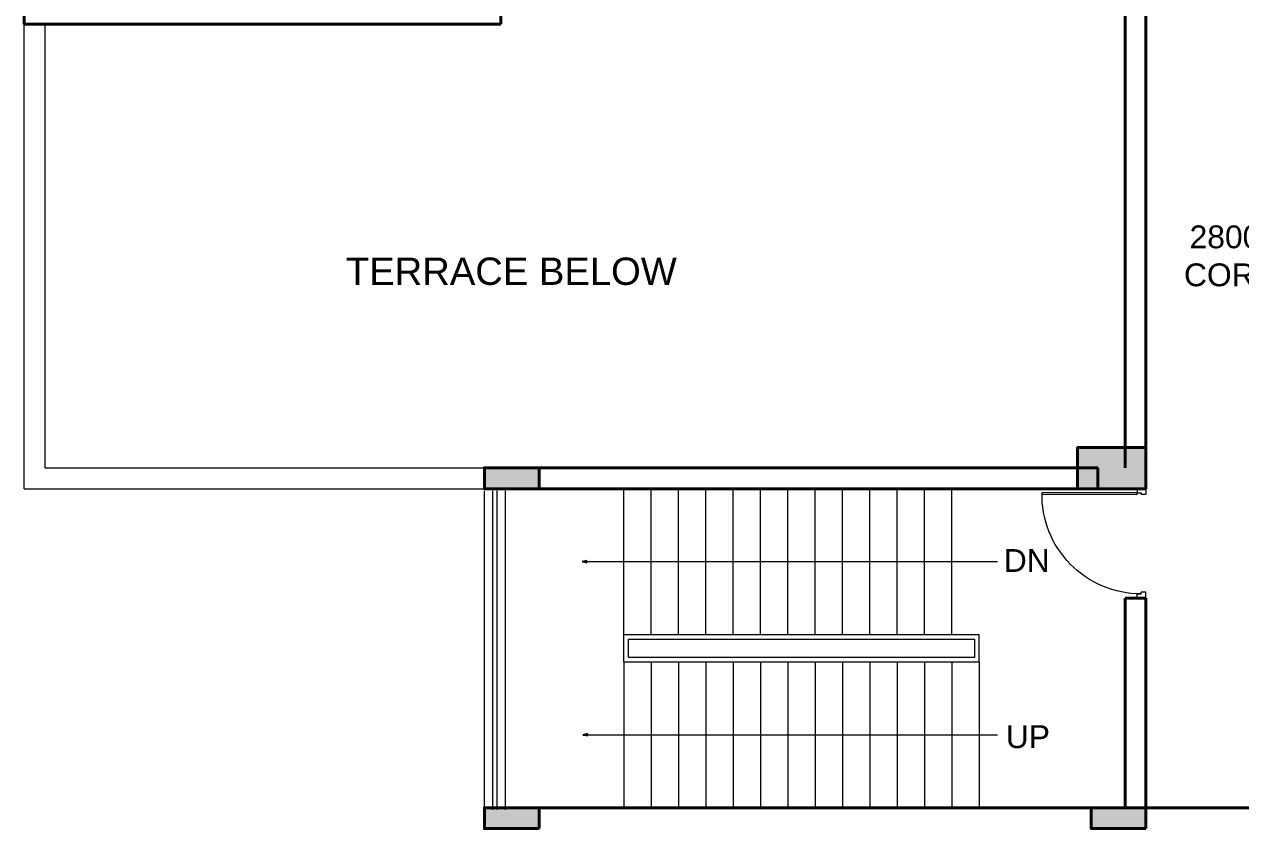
# Model space of a CAD drawing. Header units: inches. Extents: x 3031157 to 3117753, y 705284 to 945006.
# Drawn here: x 3042726 to 3056075, y 910840 to 919665 of the extents above; entities that cross this region are included whole.
import ezdxf

# ---------------------------------------------------------------- set-up
doc = ezdxf.new("R2010")
doc.units = ezdxf.units.IN
doc.header["$LTSCALE"] = 250
doc.header["$MEASUREMENT"] = 0
doc.layers.get('0').update_dxf_attribs({"lineweight": 13})
for name, color, linetype, lineweight in [('col', 6, 'Continuous', 40), ('door', 3, 'Continuous', 15), ('ele', 2, 'Continuous', 20), ('hatch', 8, 'Continuous', 5), ('Stairs', 2, 'Continuous', 18), ('text', 190, 'Continuous', 20), ('wall', 1, 'Continuous', 40), ('win', 4, 'Continuous', 18)]:
    doc.layers.add(name, color=color, linetype=linetype, lineweight=lineweight)
doc.styles.get("Standard").update_dxf_attribs({"font": 'swissc.ttf', "height": 100})
doc.dimstyles.get("Standard").update_dxf_attribs({"dimtxt": 100, "dimasz": 50, "dimexe": 50, "dimexo": 50, "dimgap": 1, "dimtad": 0, "dimdec": 0, "dimzin": 4, "dimdsep": 46, "dimtxsty": 'Standard', "dimblk1": 'ARCHTICK', "dimblk2": 'ARCHTICK', "dimsah": 1, "dimcen": 0, "dimdle": 50, "dimclrd": 45, "dimclre": 45, "dimclrt": 256, "dimadec": 0, "dimazin": 0, "dimtfac": 4, "dimtdec": 0, "dimtofl": 0, "dimtmove": 2, "dimatfit": 0, "dimldrblk": 'OPEN30', "dimfxl": 1.5, "dimtolj": 1, "dimtzin": 0, "dimlwd": 18, "dimlwe": 18, "dimarcsym": 0})

# ---------------------------------------------------------------- blocks, each defined once
blk = doc.blocks.new('esr')
at = {"layer": 'door', "color": 5, "lineweight": 18, "ltscale": 0.1}
for p, q in [((3230921, 1727251), (3230914, 1727206)), ((3230914, 1727206), (3230959, 1727200)), ((3230921, 1727251), (3231016, 1727237)), ((3230959, 1727200), (3230956, 1727181)), ((3231007, 1727173), (3230956, 1727181)), ((3231016, 1727237), (3231007, 1727173)), ((3230749, 1726108), (3229720, 1726260)), ((3230753, 1726129), (3229722, 1726280)), ((3230746, 1726063), (3230753, 1726108)), ((3230756, 1726127), (3230753, 1726108)), ((3230753, 1726108), (3230797, 1726101)), ((3230797, 1726101), (3230800, 1726120)), ((3230851, 1726113), (3230800, 1726120)), ((3230842, 1726049), (3230851, 1726113)), ((3230746, 1726063), (3230842, 1726049))]:
    blk.add_line(p, q, dxfattribs=at)
at = {"layer": 'door', "lineweight": 18, "ltscale": 0.1}
blk.add_arc((3230800, 1726122, 0), 1089, 81.6364, 172.9588, dxfattribs=at)
blk = doc.blocks.new('_ArchTick')
at = {"color": 0, "linetype": 'ByBlock', "const_width": 0.15}
blk.add_lwpolyline([(-0.5, -0.5), (0.5, 0.5)], dxfattribs=at)
blk = doc.blocks.new('_Open30')
at = {"color": 0, "linetype": 'ByBlock', "lineweight": -2}
for p, q in [((-1, 0.27), (0, 0)), ((0, 0), (-1, -0.27)), ((0, 0), (-1, 0))]:
    blk.add_line(p, q, dxfattribs=at)

msp = doc.modelspace()

# ---------------------------------------------------------------- hatches: boundary and pattern name
at = {"layer": 'hatch'}
for points in [[(3055036, 914570), (3055036, 915020), (3054286, 915020), (3054286, 914570)], [(3048376, 914570), (3048376, 914800), (3047776, 914800), (3047776, 914570)], [(3048376, 910840), (3048376, 911070), (3047776, 911070), (3047776, 910840)], [(3055036, 910840), (3055036, 911070), (3054436, 911070), (3054436, 910840)]]:
    msp.add_hatch(color=256, dxfattribs=at).paths.add_polyline_path(points)

# ---------------------------------------------------------------- linework, layer by layer
at = {"layer": 'col', "elevation": -9440}
for points in [[(3055036, 914570), (3055036, 915020), (3054286, 915020), (3054286, 914570)], [(3048376, 914570), (3048376, 914800), (3047776, 914800), (3047776, 914570)], [(3048376, 910840), (3048376, 911070), (3047776, 911070), (3047776, 910840)], [(3055036, 910840), (3055036, 911070), (3054436, 911070), (3054436, 910840)]]:
    msp.add_lwpolyline(points, close=True, dxfattribs=at)
at = {"layer": 'ele'}
for p, q in [((3042726, 914570), (3042726, 919665)), ((3042956, 914800), (3042956, 919665)), ((3042956, 914800), (3048576, 914800)), ((3042726, 914570), (3048576, 914570))]:
    msp.add_line(p, q, dxfattribs=at)
at = {"layer": 'Stairs'}
for p, q in [((3049306, 912970), (3049306, 914570)), ((3049606, 912970), (3049606, 914570)), ((3049906, 912970), (3049906, 914570)), ((3050206, 912970), (3050206, 914570)), ((3050506, 912970), (3050506, 914570)), ((3050806, 912970), (3050806, 914570)), ((3051106, 912970), (3051106, 914570)), ((3051406, 912970), (3051406, 914570)), ((3051706, 912970), (3051706, 914570)), ((3052006, 912970), (3052006, 914570)), ((3052306, 912970), (3052306, 914570)), ((3052606, 912970), (3052606, 914570)), ((3052906, 912970), (3052906, 914570)), ((3049306, 912970), (3053206, 912970)), ((3049306, 912670), (3049306, 912970)), ((3053206, 912670), (3053206, 912970)), ((3049356, 912920), (3053156, 912920)), ((3049356, 912720), (3049356, 912920)), ((3053156, 912720), (3053156, 912920)), ((3049356, 912720), (3053156, 912720)), ((3049306, 912670), (3053206, 912670)), ((3049306, 912670), (3049306, 911070)), ((3049606, 912670), (3049606, 911070)), ((3049906, 912670), (3049906, 911070)), ((3050206, 912670), (3050206, 911070)), ((3050506, 912670), (3050506, 911070)), ((3050806, 912670), (3050806, 911070)), ((3051106, 912670), (3051106, 911070)), ((3051406, 912670), (3051406, 911070)), ((3051706, 912670), (3051706, 911070)), ((3052006, 912670), (3052006, 911070)), ((3052306, 912670), (3052306, 911070)), ((3052606, 912670), (3052606, 911070)), ((3052906, 912670), (3052906, 911070)), ((3053206, 912670), (3053206, 911070))]:
    msp.add_line(p, q, dxfattribs=at)
at = {"layer": 'wall'}
for p, q in [((3042726, 923060), (3042726, 919665)), ((3054806, 914800), (3054806, 921765)), ((3055036, 914570), (3055036, 921765)), ((3047954, 920705), (3047954, 919665)), ((3042726, 919665), (3047954, 919665)), ((3048076, 914800), (3054506, 914800)), ((3054506, 914570), (3054506, 914800)), ((3048076, 914570), (3054506, 914570)), ((3054806, 913370), (3054806, 911070)), ((3054806, 913370), (3055036, 913370)), ((3055036, 913370), (3055036, 911070)), ((3047776, 911070), (3057836, 911070))]:
    msp.add_line(p, q, dxfattribs=at)
at = {"layer": 'win'}
for p, q in [((3054806, 915020), (3055036, 915020)), ((3047776, 911045), (3047776, 914545)), ((3047866, 911045), (3047866, 914545)), ((3047916, 911045), (3047916, 914545)), ((3048006, 911045), (3048006, 914545))]:
    msp.add_line(p, q, dxfattribs=at)

# ---------------------------------------------------------------- block references
at = {"layer": 'door', "extrusion": (1.14198e-08, -1.6736e-08, -1), "zscale": -0.9999999612348192, "rotation": 188.3634404702213}
msp.add_blockref('esr', (-109610, 3092195, 0), dxfattribs=at)

# ---------------------------------------------------------------- texts
at = {"layer": 'text', "attachment_point": 1}
for s, width, insert, char_height in [('\\pi774.35;{\\fArial|b0|i0|c0|p34;2800 WIDE \\P\\pi712.96;CORRIDOR}', 3305.53, (3054740, 917458), 250), ('{\\fArial|b0|i0|c0|p34;TERRACE BELOW}', 5158.64, (3046255, 917106), 300), ('\\pi1428.3;{\\fArial|b0|i0|c0|p34;DN}', 3305.53, (3052047, 913907), 250), ('\\pi1431.5;{\\fArial|b0|i0|c0|p34;UP}', 3305.53, (3052066, 911974), 250)]:
    msp.add_mtext_dynamic_manual_height_columns(s, width=width, gutter_width=1, heights=[0], dxfattribs=dict(at, insert=insert, char_height=char_height))

# ---------------------------------------------------------------- leaders
at = {"layer": 'text'}
for points in [[(3048853, 913770), (3053407, 913770)], [(3048859, 911870), (3053407, 911870)]]:
    msp.add_leader(points, dimstyle='Standard', dxfattribs=at)

doc.saveas('drawing.dxf')
